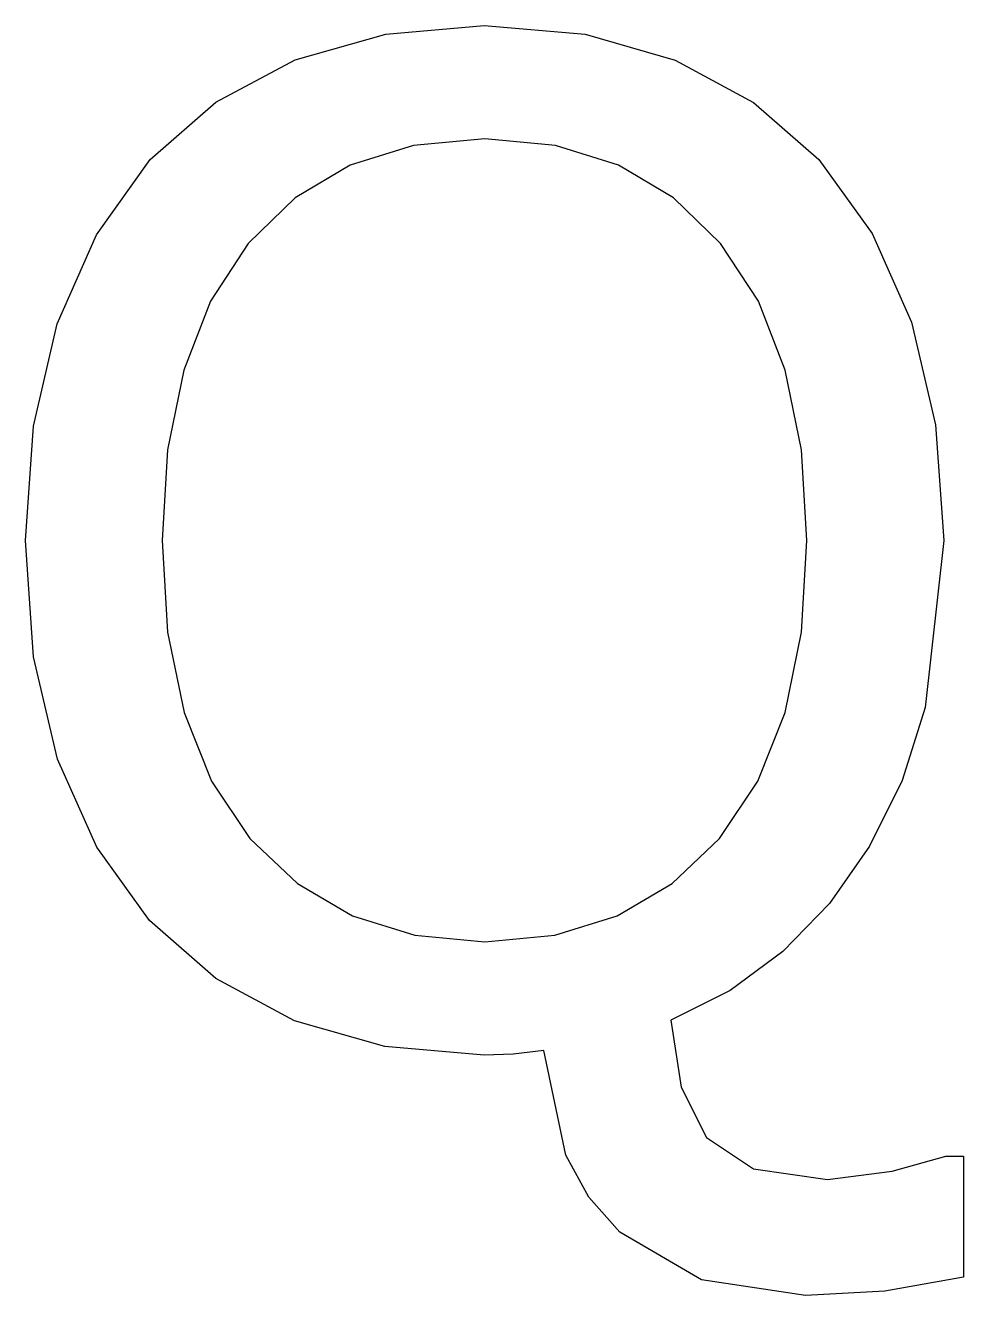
# Model space of a CAD drawing. Header units: metres. Extents: x -87 to 88, y -45 to 191.
import ezdxf

# ---------------------------------------------------------------- set-up
doc = ezdxf.new("R2010")
doc.units = ezdxf.units.M

msp = doc.modelspace()

# ---------------------------------------------------------------- linework, layer by layer
at = {"layer": 'COMPONENT0'}
for p, q in [((-19.84, 189.66), (-1.57, 191.26)), ((-1.57, 191.26), (17.17, 189.64)), ((-36.66, 184.84), (-19.84, 189.66)), ((17.17, 189.64), (33.9, 184.78)), ((-51.45, 177.01), (-36.66, 184.84)), ((33.9, 184.78), (48.44, 176.93)), ((-63.62, 166.34), (-51.45, 177.01)), ((48.44, 176.93), (60.61, 166.34)), ((-1.44, 170.16), (-14.69, 168.95)), ((11.7, 168.95), (-1.44, 170.16)), ((-14.69, 168.95), (-26.44, 165.31)), ((23.38, 165.31), (11.7, 168.95)), ((-73.61, 152.35), (-63.62, 166.34)), ((-26.44, 165.31), (-36.68, 159.24)), ((33.6, 159.24), (23.38, 165.31)), ((60.61, 166.34), (70.52, 152.62)), ((-36.68, 159.24), (-45.42, 150.74)), ((42.35, 150.74), (33.6, 159.24)), ((-80.89, 135.81), (-73.61, 152.35)), ((70.52, 152.62), (77.82, 136.12)), ((-45.42, 150.74), (-52.41, 140)), ((49.37, 140), (42.35, 150.74)), ((-52.41, 140), (-57.4, 127.22)), ((54.38, 127.22), (49.37, 140)), ((-85.33, 116.83), (-80.89, 135.81)), ((77.82, 136.12), (82.3, 117.03)), ((-57.4, 127.22), (-60.4, 112.4)), ((57.38, 112.4), (54.38, 127.22)), ((-86.81, 95.53), (-85.33, 116.83)), ((82.3, 117.03), (83.8, 95.53)), ((-60.4, 112.4), (-61.4, 95.53)), ((58.39, 95.53), (57.38, 112.4)), ((-85.31, 73.97), (-86.81, 95.53)), ((-61.4, 95.53), (-60.38, 78.52)), ((57.37, 78.52), (58.39, 95.53)), ((83.8, 95.53), (80.36, 64.51)), ((-60.38, 78.52), (-57.33, 63.63)), ((54.33, 63.63), (57.37, 78.52)), ((-80.83, 54.95), (-85.31, 73.97)), ((80.36, 64.51), (76.06, 50.98)), ((-57.33, 63.63), (-52.24, 50.86)), ((49.26, 50.86), (54.33, 63.63)), ((-73.56, 38.57), (-80.83, 54.95)), ((-52.24, 50.86), (-45.11, 40.2)), ((42.16, 40.2), (49.26, 50.86)), ((76.06, 50.98), (70.04, 38.79)), ((-45.11, 40.2), (-36.28, 31.81)), ((33.36, 31.81), (42.16, 40.2)), ((-63.74, 24.97), (-73.56, 38.57)), ((70.04, 38.79), (62.58, 28.11)), ((-36.28, 31.81), (-26.05, 25.82)), ((23.15, 25.82), (33.36, 31.81)), ((62.58, 28.11), (53.93, 19.17)), ((-51.45, 14.21), (-63.74, 24.97)), ((-26.05, 25.82), (-14.44, 22.22)), ((11.55, 22.22), (23.15, 25.82)), ((-14.44, 22.22), (-1.44, 21.02)), ((-1.44, 21.02), (11.55, 22.22)), ((53.93, 19.17), (44.1, 11.95)), ((-36.79, 6.34), (-51.45, 14.21)), ((44.1, 11.95), (33.1, 6.46)), ((-20.06, 1.53), (-36.79, 6.34)), ((33.1, 6.46), (35.01, -6.03)), ((-1.57, -0.07), (-20.06, 1.53)), ((3.8, 0.11), (-1.57, -0.07)), ((9.54, 0.79), (3.8, 0.11)), ((13.62, -18.62), (9.54, 0.79)), ((35.01, -6.03), (39.76, -15.37)), ((39.76, -15.37), (48.46, -21.2)), ((17.9, -26.42), (13.62, -18.62)), ((74.24, -21.6), (84.17, -18.82)), ((84.17, -18.82), (87.5, -18.82)), ((87.5, -18.82), (87.5, -41.28)), ((48.46, -21.2), (62.21, -23.14)), ((62.21, -23.14), (74.24, -21.6)), ((23.66, -32.95), (17.9, -26.42)), ((38.79, -41.78), (23.66, -32.95)), ((58.14, -44.73), (38.79, -41.78)), ((87.5, -41.28), (72.88, -43.93)), ((72.88, -43.93), (58.14, -44.73))]:
    msp.add_line(p, q, dxfattribs=at)

doc.saveas('drawing.dxf')
